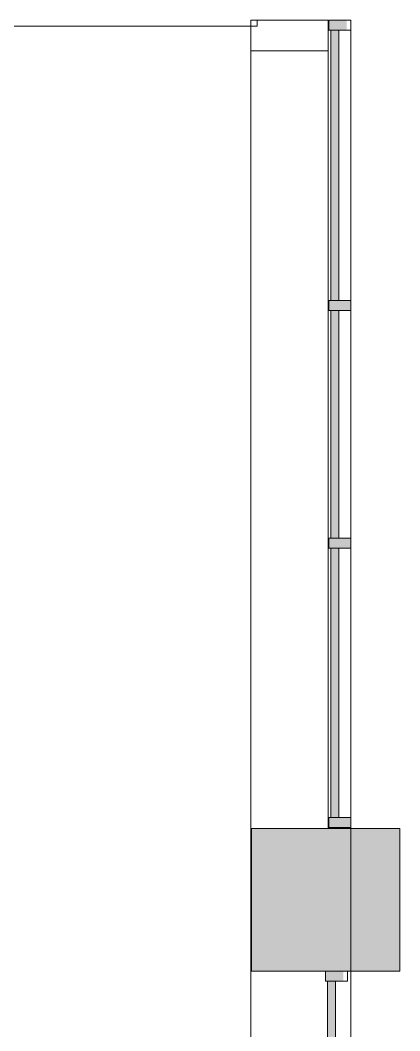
# Model space of a CAD drawing. Header units: inches. Extents: x 385 to 2249, y -1773 to -36.
# Drawn here: x 812.5 to 908.5, y -1357.9 to -1102.9 of the extents above; entities that cross this region are included whole.
import ezdxf

# ---------------------------------------------------------------- set-up
doc = ezdxf.new("R2010")
doc.units = ezdxf.units.IN
doc.header["$MEASUREMENT"] = 0
for name, color, linetype, lineweight in [('A-COLS', 52, 'Continuous', 13), ('A-DETL', 90, 'Continuous', 9), ('A-GLAZ-CURT', 52, 'Continuous', 13), ('A-GLAZ-CWMG', 51, 'Continuous', 13), ('A-WALL', 113, 'Continuous', 13)]:
    doc.layers.add(name, color=color, linetype=linetype, lineweight=lineweight)

# ---------------------------------------------------------------- blocks, each defined once
blk = doc.blocks.new('Columns 2 - Columns 2-5065661-Level 6 POWER _ SIGNAL')
at = {"layer": 'A-COLS', "lineweight": 9}
blk.add_hatch(color=7, dxfattribs=at).paths.add_polyline_path([(908.47, -1342.89), (908.47, -1306.89), (870.97, -1306.89), (870.97, -1342.89), (890.36, -1342.89)], flags=0)
at = {"layer": 'A-COLS', "color": 8, "lineweight": 20}
for p, q in [((908.47, -1306.89), (870.97, -1306.89)), ((870.97, -1306.89), (870.97, -1342.89)), ((908.47, -1342.89), (908.47, -1306.89)), ((870.97, -1342.89), (908.47, -1342.89))]:
    blk.add_line(p, q, dxfattribs=at)
blk = doc.blocks.new('System Panel - Glazed 2-5067780-Level 6 POWER _ SIGNAL')
at = {"layer": 'A-GLAZ-CURT', "lineweight": 9}
blk.add_hatch(color=7, dxfattribs=at).paths.add_polyline_path([(-34.13, 0.25), (34.13, 0.25), (34.13, 2.25), (-34.13, 2.25)], flags=0)
at = {"layer": 'A-GLAZ-CURT', "color": 8, "lineweight": 20}
for p, q in [((34.13, 2.25), (-34.13, 2.25)), ((-34.13, 2.25), (-34.13, 0.25)), ((-34.13, 0.25), (34.13, 0.25)), ((34.13, 0.25), (34.13, 2.25))]:
    blk.add_line(p, q, dxfattribs=at)
blk = doc.blocks.new('Rectangular Mullion - 2_5_ x 5_ rectangular-5019623-Level 6 POWER _ SIGNAL')
at = {"layer": 'A-GLAZ-CWMG', "lineweight": 9}
blk.add_hatch(color=7, dxfattribs=at).paths.add_polyline_path([(0, 1.76), (0, -2.75), (-2.5, -2.75), (-2.5, 1.76), (-1.23, 1.76)], flags=0)
at = {"layer": 'A-GLAZ-CWMG', "color": 8, "lineweight": 20}
for p, q in [((-2.5, 2.75), (0, 2.75)), ((-2.5, -2.75), (-2.5, 2.75)), ((0, 2.75), (0, -2.75)), ((0, -2.75), (-2.5, -2.75))]:
    blk.add_line(p, q, dxfattribs=at)
blk = doc.blocks.new('Rectangular Mullion - 2_5_ x 5_ rectangular-5067085-Level 6 POWER _ SIGNAL')
at = {"layer": 'A-GLAZ-CWMG', "lineweight": 9}
blk.add_hatch(color=7, dxfattribs=at).paths.add_polyline_path([(0, -2.75), (0, 2.75), (-2.5, 2.75), (-2.5, -2.75)], flags=0)
at = {"layer": 'A-GLAZ-CWMG', "color": 8, "lineweight": 20}
for p, q in [((0, 2.75), (-2.5, 2.75)), ((-2.5, 2.75), (-2.5, -2.75)), ((0, -2.75), (0, 2.75)), ((-2.5, -2.75), (0, -2.75))]:
    blk.add_line(p, q, dxfattribs=at)
blk = doc.blocks.new('System Panel - Glazed 2-5026264-Level 6 POWER _ SIGNAL')
at = {"layer": 'A-GLAZ-CURT', "lineweight": 9}
blk.add_hatch(color=7, dxfattribs=at).paths.add_polyline_path([(28.75, 0.25), (28.75, 2.25), (-28.75, 2.25), (-28.75, 0.25), (26.06, 0.25)], flags=0)
at = {"layer": 'A-GLAZ-CURT', "color": 8, "lineweight": 20}
for p, q in [((28.75, 2.25), (-28.75, 2.25)), ((-28.75, 2.25), (-28.75, 0.25)), ((-28.75, 0.25), (28.75, 0.25)), ((28.75, 0.25), (28.75, 2.25))]:
    blk.add_line(p, q, dxfattribs=at)
blk = doc.blocks.new('System Panel - Glazed 2-5043937-Level 6 POWER _ SIGNAL')
at = {"layer": 'A-GLAZ-CURT', "lineweight": 9}
blk.add_hatch(color=7, dxfattribs=at).paths.add_polyline_path([(-34, 0.25), (34, 0.25), (34, 2.25), (-34, 2.25)], flags=0)
at = {"layer": 'A-GLAZ-CURT', "color": 8, "lineweight": 20}
for p, q in [((34, 2.25), (-34, 2.25)), ((-34, 2.25), (-34, 0.25)), ((-34, 0.25), (34, 0.25)), ((34, 0.25), (34, 2.25))]:
    blk.add_line(p, q, dxfattribs=at)
blk = doc.blocks.new('Walls 71 - Walls 3-5097854-Level 6 POWER _ SIGNAL')
at = {"layer": 'A-WALL', "lineweight": 9}
for p, q in [((58.34, -2284.93), (38.83, -2284.93)), ((38.83, -2284.93), (38.83, -2594.97)), ((58.34, -2488.91), (58.34, -2284.93))]:
    blk.add_line(p, q, dxfattribs=at)
blk = doc.blocks.new('System Panel - Glazed 2-5107946-Level 6 POWER _ SIGNAL')
at = {"layer": 'A-GLAZ-CURT', "lineweight": 9}
blk.add_hatch(color=7, dxfattribs=at).paths.add_polyline_path([(-32.53, 2.11), (-32.53, 0.25), (32.53, 0.25), (32.53, 2.25), (-32.53, 2.25)], flags=0)
at = {"layer": 'A-GLAZ-CURT', "color": 8, "lineweight": 20}
for p, q in [((32.53, 2.25), (-32.53, 2.25)), ((-32.53, 2.25), (-32.53, 0.25)), ((-32.53, 0.25), (32.53, 0.25)), ((32.53, 0.25), (32.53, 2.25))]:
    blk.add_line(p, q, dxfattribs=at)
blk = doc.blocks.new('Walls 84 - Walls 3-5789366-Level 6 POWER _ SIGNAL')
at = {"layer": 'A-WALL', "lineweight": 9}
for p, q in [((38.83, -2292.74), (38.83, -2736.74)), ((38.83, -2736.74), (40.34, -2736.74))]:
    blk.add_line(p, q, dxfattribs=at)
blk = doc.blocks.new('Walls 85 - Walls 3-5789378-Level 6 POWER _ SIGNAL')
at = {"layer": 'A-WALL', "lineweight": 9}
for p, q in [((58.34, -2292.62), (38.83, -2292.62)), ((38.83, -2292.62), (38.83, -2594.97)), ((58.34, -2488.91), (58.34, -2292.62))]:
    blk.add_line(p, q, dxfattribs=at)

msp = doc.modelspace()

# ---------------------------------------------------------------- linework, layer by layer
at = {"layer": 'A-DETL', "lineweight": 13}
msp.add_line((896.05, -1105.39), (896.05, -1411.39), dxfattribs=at)

# ---------------------------------------------------------------- block references
at = {"layer": 'A-COLS', "lineweight": 9}
msp.add_blockref('Columns 2 - Columns 2-5065661-Level 6 POWER _ SIGNAL', (0, 0), dxfattribs=at)
at = {"layer": 'A-GLAZ-CURT', "lineweight": 9, "rotation": 89.99999999999984}
for name, p in [('System Panel - Glazed 2-5067780-Level 6 POWER _ SIGNAL', (893.3, -1139.52)), ('System Panel - Glazed 2-5026264-Level 6 POWER _ SIGNAL', (893.3, -1204.89)), ('System Panel - Glazed 2-5043937-Level 6 POWER _ SIGNAL', (893.3, -1270.14)), ('System Panel - Glazed 2-5107946-Level 6 POWER _ SIGNAL', (892.47, -1377.92))]:
    msp.add_blockref(name, p, dxfattribs=at)
at = {"layer": 'A-GLAZ-CWMG', "lineweight": 9, "extrusion": (0, 0, -1), "rotation": 90.00000000000017}
for p in [(-893.3, -1102.89), (-892.47, -1342.89)]:
    msp.add_blockref('Rectangular Mullion - 2_5_ x 5_ rectangular-5019623-Level 6 POWER _ SIGNAL', p, dxfattribs=at)
at = {"layer": 'A-GLAZ-CWMG', "lineweight": 9, "rotation": 269.9999999999998}
for p in [(893.3, -1176.14), (893.3, -1236.14), (893.3, -1306.64)]:
    msp.add_blockref('Rectangular Mullion - 2_5_ x 5_ rectangular-5067085-Level 6 POWER _ SIGNAL', p, dxfattribs=at)
at = {"layer": 'A-WALL', "lineweight": 9, "rotation": 89.99999999999991}
msp.add_blockref('Walls 84 - Walls 3-5789366-Level 6 POWER _ SIGNAL', (-1864.28, -1143.22), dxfattribs=at)
at = {"layer": 'A-WALL', "lineweight": 9}
for name in ['Walls 71 - Walls 3-5097854-Level 6 POWER _ SIGNAL', 'Walls 85 - Walls 3-5789378-Level 6 POWER _ SIGNAL']:
    msp.add_blockref(name, (832.02, 1182.02), dxfattribs=at)

doc.saveas('drawing.dxf')
